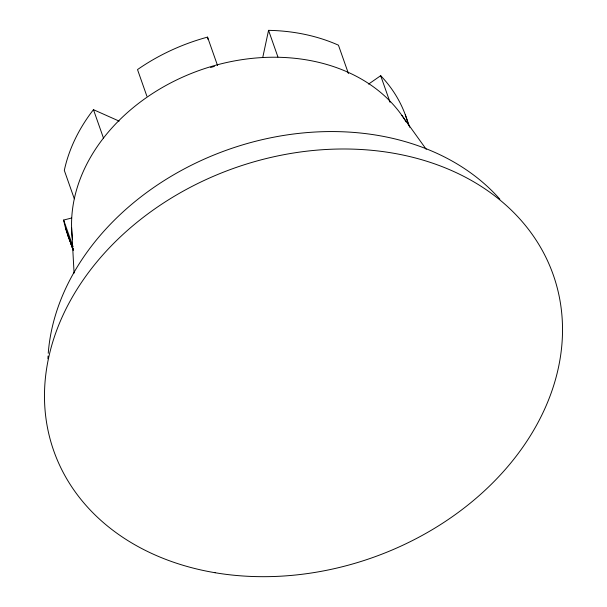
<?xml version="1.0" encoding="UTF-8"?>
<svg xmlns="http://www.w3.org/2000/svg" width="607" height="607" viewBox="0 0 607 607"><rect width="100%" height="100%" fill="white"/><g stroke="black" fill="none" stroke-linecap="round" stroke-linejoin="round"><path stroke-width="0.91" d="M262.839 57.073L268.552 30.35A179.186 139.845 -19.4 0 1 338.44 45.176L348.441 73.568M368.601 84.1L380.68 75.693A179.186 139.845 -19.4 0 1 408.617 125.452M71.603 244.674A179.186 139.845 -19.4 0 1 63.644 220.053L71.641 218.012M74.312 198.793L64.312 170.4A179.186 139.845 -19.4 0 1 93.463 109.67L119.147 121.112M401.895 115.429L426.228 149.307M67.916 235.622L73.28 250.228M73.007 249.211L70.511 242.193L73.174 250.046M405.309 114.829L409.687 127.25M380.68 75.693L390.058 102.31M268.552 30.35L277.923 56.967M146.879 96.194L137.508 69.577A179.186 139.845 -19.4 0 1 207.541 37.118L217.534 65.51M93.463 109.67L103.463 138.062M63.644 220.053L73.015 246.67M65.51 227.997L72.999 249.166M207.541 37.118L208.042 39.417M71.603 227.678L74.077 273.127M47.923 358.722A251.215 196.053 -19.4 0 1 48.059 356.028M48.241 353.32A251.215 196.053 -19.4 0 1 231.335 148.495A251.215 196.053 -19.4 0 1 499.857 199.195M72.499 239.059A179.186 139.845 -19.4 0 1 200.644 69.949A179.186 139.845 -19.4 0 1 406.189 121.992M210.591 67.506A179.186 139.845 -19.4 0 1 214.43 66.375M215.09 572.727A264.796 206.653 -19.4 0 0 558.554 293.348A264.796 206.653 -19.4 0 0 136.856 222.435A264.796 206.653 -19.4 0 0 215.09 572.727"/></g></svg>
